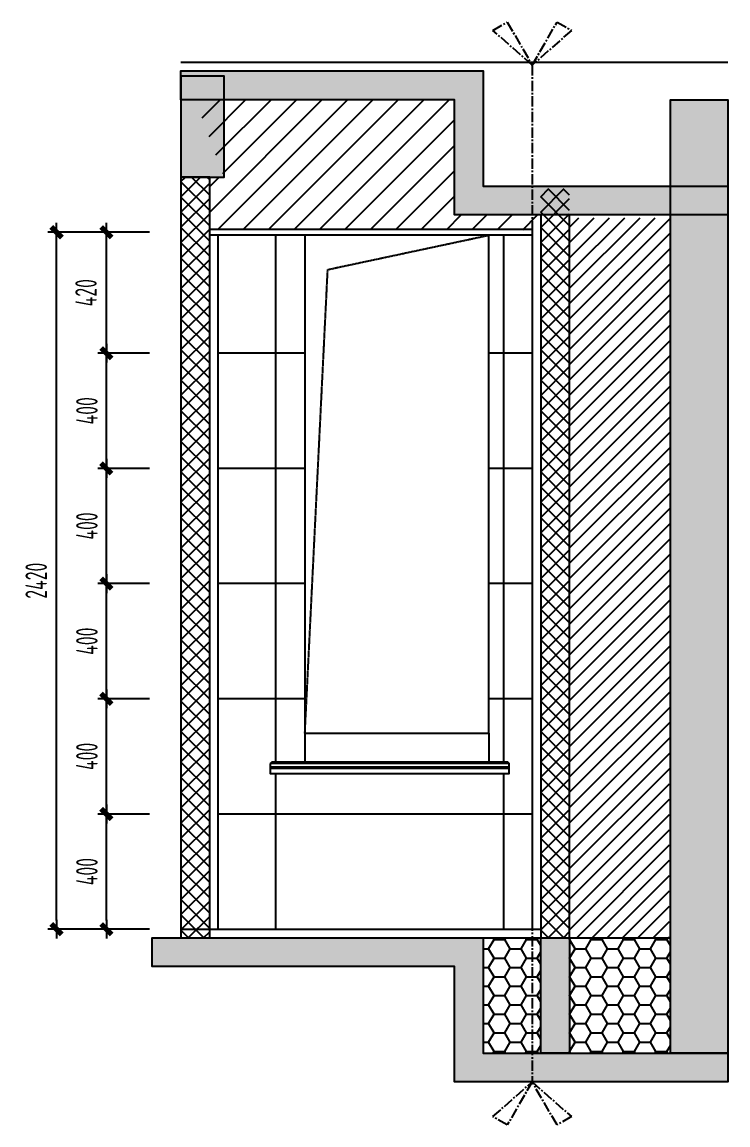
# Model space of a CAD drawing. Header units: inches. Extents: x 96003 to 270950, y -80202 to 65998.
# Drawn here: x 258787 to 261239, y 62073 to 65903 of the extents above; entities that cross this region are included whole.
import ezdxf

# ---------------------------------------------------------------- set-up
doc = ezdxf.new("R2010")
doc.units = ezdxf.units.IN
doc.header["$LTSCALE"] = 10
doc.header["$MEASUREMENT"] = 0
doc.linetypes.add('CENTER2', pattern=[1.125, 0.75, -0.125, 0.125, -0.125])
doc.linetypes.add('DASH', pattern=[0.35, 0.25, -0.1])
for name, color, linetype in [('01', 200, 'Continuous'), ('05', 12, 'Continuous'), ('EL-03', 3, 'Continuous'), ('EL-1', 1, 'Continuous'), ('EL-136', 136, 'Continuous'), ('EL-BHATCH-250', 250, 'Continuous'), ('FC-地面造型', 136, 'Continuous'), ('FF-FINISH【完成面】', 20, 'Continuous'), ('SBEI', 1, 'Continuous')]:
    doc.layers.add(name, color=color, linetype=linetype)
doc.styles.add('CCD_DIM', font='archs.shx', dxfattribs={"width": 0.7})
doc.dimstyles.new('1.30', dxfattribs={"dimscale": 30, "dimtxt": 2.5, "dimasz": 1, "dimexe": 1, "dimexo": 1.5, "dimgap": 1, "dimtad": 1, "dimdec": 0, "dimrnd": 5, "dimdsep": 46, "dimtxsty": 'CCD_DIM', "dimblk": 'CCD_Dimension_Tick', "dimcen": 1, "dimclrd": 44, "dimclre": 44, "dimclrt": 2, "dimadec": 0, "dimazin": 2, "dimtfac": 1, "dimtdec": 0, "dimtix": 1, "dimtmove": 2, "dimatfit": 3, "dimldrblk": 'CCD_Dimension_Tick', "dimfxl": 5, "dimfxlon": 1, "dimtolj": 1, "dimarcsym": 0})

# ---------------------------------------------------------------- blocks, each defined once
blk = doc.blocks.new('CCD_Dimension_Tick')
at = {"color": 0, "linetype": 'ByBlock'}
for p, q in [((-1.09, 0), (0, 0)), ((0, 0), (1.09, 0))]:
    blk.add_line(p, q, dxfattribs=at)
at = {"color": 0, "linetype": 'Continuous', "const_width": 0.608}
blk.add_lwpolyline([(-0.61, -0.61), (0.61, 0.61)], dxfattribs=at)
blk = doc.blocks.new('*D615')
at = {"layer": 'Defpoints', "color": 0, "linetype": 'ByBlock', "transparency": 16777216}
for p in [(259080, 63153.1), (259674, 63153.1, 0), (259674, 62753.1, 0)]:
    blk.add_point(p, dxfattribs=at)
at = {"layer": 'FF-FINISH【完成面】', "color": 44, "linetype": 'ByBlock', "lineweight": -2, "transparency": 16777216}
for p, q in [((259230, 63153.1), (259050, 63153.1)), ((259080, 62783.1), (259080, 63123.1)), ((259230, 62753.1), (259050, 62753.1))]:
    blk.add_line(p, q, dxfattribs=at)
at = {"layer": 'FF-FINISH【完成面】', "color": 44, "linetype": 'ByBlock', "lineweight": -2, "transparency": 16777216, "xscale": 30, "yscale": 30, "zscale": 30}
for p, rotation in [((259080, 63153.1), 90), ((259080, 62753.1), 270)]:
    blk.add_blockref('CCD_Dimension_Tick', p, dxfattribs=dict(at, rotation=rotation))
at = {"layer": 'FF-FINISH【完成面】', "color": 2, "linetype": 'ByBlock', "transparency": 16777216, "insert": (259012.5, 62953.1), "char_height": 75, "attachment_point": 5, "rotation": 90, "style": 'CCD_DIM'}
blk.add_mtext('\\A1;400', dxfattribs=at)
blk = doc.blocks.new('*D616')
at = {"layer": 'Defpoints', "color": 0, "linetype": 'ByBlock', "transparency": 16777216}
for p in [(259080, 63553.1), (259654.1, 63553.1), (259674, 63153.1, 0)]:
    blk.add_point(p, dxfattribs=at)
at = {"layer": 'FF-FINISH【完成面】', "color": 44, "linetype": 'ByBlock', "lineweight": -2, "transparency": 16777216}
for p, q in [((259230, 63553.1), (259050, 63553.1)), ((259080, 63183.1), (259080, 63523.1)), ((259230, 63153.1), (259050, 63153.1))]:
    blk.add_line(p, q, dxfattribs=at)
at = {"layer": 'FF-FINISH【完成面】', "color": 44, "linetype": 'ByBlock', "lineweight": -2, "transparency": 16777216, "xscale": 30, "yscale": 30, "zscale": 30}
for p, rotation in [((259080, 63553.1), 90), ((259080, 63153.1), 270)]:
    blk.add_blockref('CCD_Dimension_Tick', p, dxfattribs=dict(at, rotation=rotation))
at = {"layer": 'FF-FINISH【完成面】', "color": 2, "linetype": 'ByBlock', "transparency": 16777216, "insert": (259012.5, 63353.1), "char_height": 75, "attachment_point": 5, "rotation": 90, "style": 'CCD_DIM'}
blk.add_mtext('\\A1;400', dxfattribs=at)
blk = doc.blocks.new('*D617')
at = {"layer": 'Defpoints', "color": 0, "linetype": 'ByBlock', "transparency": 16777216}
for p in [(259080, 63953.1), (259654.1, 63953.1), (259654.1, 63553.1)]:
    blk.add_point(p, dxfattribs=at)
at = {"layer": 'FF-FINISH【完成面】', "color": 44, "linetype": 'ByBlock', "lineweight": -2, "transparency": 16777216}
for p, q in [((259230, 63953.1), (259050, 63953.1)), ((259080, 63583.1), (259080, 63923.1)), ((259230, 63553.1), (259050, 63553.1))]:
    blk.add_line(p, q, dxfattribs=at)
at = {"layer": 'FF-FINISH【完成面】', "color": 44, "linetype": 'ByBlock', "lineweight": -2, "transparency": 16777216, "xscale": 30, "yscale": 30, "zscale": 30}
for p, rotation in [((259080, 63953.1), 90), ((259080, 63553.1), 270)]:
    blk.add_blockref('CCD_Dimension_Tick', p, dxfattribs=dict(at, rotation=rotation))
at = {"layer": 'FF-FINISH【完成面】', "color": 2, "linetype": 'ByBlock', "transparency": 16777216, "insert": (259012.5, 63753.1), "char_height": 75, "attachment_point": 5, "rotation": 90, "style": 'CCD_DIM'}
blk.add_mtext('\\A1;400', dxfattribs=at)
blk = doc.blocks.new('*D618')
at = {"layer": 'Defpoints', "color": 0, "linetype": 'ByBlock', "transparency": 16777216}
for p in [(259080, 64353.1), (259654.1, 64353.1), (259654.1, 63953.1)]:
    blk.add_point(p, dxfattribs=at)
at = {"layer": 'FF-FINISH【完成面】', "color": 44, "linetype": 'ByBlock', "lineweight": -2, "transparency": 16777216}
for p, q in [((259230, 64353.1), (259050, 64353.1)), ((259080, 63983.1), (259080, 64323.1)), ((259230, 63953.1), (259050, 63953.1))]:
    blk.add_line(p, q, dxfattribs=at)
at = {"layer": 'FF-FINISH【完成面】', "color": 44, "linetype": 'ByBlock', "lineweight": -2, "transparency": 16777216, "xscale": 30, "yscale": 30, "zscale": 30}
for p, rotation in [((259080, 64353.1), 90), ((259080, 63953.1), 270)]:
    blk.add_blockref('CCD_Dimension_Tick', p, dxfattribs=dict(at, rotation=rotation))
at = {"layer": 'FF-FINISH【完成面】', "color": 2, "linetype": 'ByBlock', "transparency": 16777216, "insert": (259012.5, 64153.1), "char_height": 75, "attachment_point": 5, "rotation": 90, "style": 'CCD_DIM'}
blk.add_mtext('\\A1;400', dxfattribs=at)
blk = doc.blocks.new('*D619')
at = {"layer": 'Defpoints', "color": 0, "linetype": 'ByBlock', "transparency": 16777216}
for p in [(259080, 64753.1), (259619.2, 64753.1), (259654.1, 64353.1)]:
    blk.add_point(p, dxfattribs=at)
at = {"layer": 'FF-FINISH【完成面】', "color": 44, "linetype": 'ByBlock', "lineweight": -2, "transparency": 16777216}
for p, q in [((259230, 64753.1), (259050, 64753.1)), ((259080, 64383.1), (259080, 64723.1)), ((259230, 64353.1), (259050, 64353.1))]:
    blk.add_line(p, q, dxfattribs=at)
at = {"layer": 'FF-FINISH【完成面】', "color": 44, "linetype": 'ByBlock', "lineweight": -2, "transparency": 16777216, "xscale": 30, "yscale": 30, "zscale": 30}
for p, rotation in [((259080, 64753.1), 90), ((259080, 64353.1), 270)]:
    blk.add_blockref('CCD_Dimension_Tick', p, dxfattribs=dict(at, rotation=rotation))
at = {"layer": 'FF-FINISH【完成面】', "color": 2, "linetype": 'ByBlock', "transparency": 16777216, "insert": (259012.5, 64553.1), "char_height": 75, "attachment_point": 5, "rotation": 90, "style": 'CCD_DIM'}
blk.add_mtext('\\A1;400', dxfattribs=at)
blk = doc.blocks.new('*D620')
at = {"layer": 'Defpoints', "color": 0, "linetype": 'ByBlock', "transparency": 16777216}
for p in [(259080, 65173.1), (259619.2, 65173.1, 0), (259619.2, 64753.1)]:
    blk.add_point(p, dxfattribs=at)
at = {"layer": 'FF-FINISH【完成面】', "color": 44, "linetype": 'ByBlock', "lineweight": -2, "transparency": 16777216}
for p, q in [((259230, 65173.1), (259050, 65173.1)), ((259080, 64783.1), (259080, 65143.1)), ((259230, 64753.1), (259050, 64753.1))]:
    blk.add_line(p, q, dxfattribs=at)
at = {"layer": 'FF-FINISH【完成面】', "color": 44, "linetype": 'ByBlock', "lineweight": -2, "transparency": 16777216, "xscale": 30, "yscale": 30, "zscale": 30}
for p, rotation in [((259080, 65173.1), 90), ((259080, 64753.1), 270)]:
    blk.add_blockref('CCD_Dimension_Tick', p, dxfattribs=dict(at, rotation=rotation))
at = {"layer": 'FF-FINISH【完成面】', "color": 2, "linetype": 'ByBlock', "transparency": 16777216, "insert": (259009.4, 64963.1), "char_height": 75, "attachment_point": 5, "rotation": 90, "style": 'CCD_DIM'}
blk.add_mtext('\\A1;420', dxfattribs=at)
blk = doc.blocks.new('*D621')
at = {"layer": 'Defpoints', "color": 0, "linetype": 'ByBlock', "transparency": 16777216}
for p in [(258907, 65173.1), (259230, 65173.1), (259230, 62753.1)]:
    blk.add_point(p, dxfattribs=at)
at = {"layer": 'FF-FINISH【完成面】', "color": 44, "linetype": 'ByBlock', "lineweight": -2, "transparency": 16777216}
for p, q in [((259057, 65173.1), (258877, 65173.1)), ((258907, 62783.1), (258907, 65143.1)), ((259057, 62753.1), (258877, 62753.1))]:
    blk.add_line(p, q, dxfattribs=at)
at = {"layer": 'FF-FINISH【完成面】', "color": 44, "linetype": 'ByBlock', "lineweight": -2, "transparency": 16777216, "xscale": 30, "yscale": 30, "zscale": 30}
for p, rotation in [((258907, 65173.1), 90), ((258907, 62753.1), 270)]:
    blk.add_blockref('CCD_Dimension_Tick', p, dxfattribs=dict(at, rotation=rotation))
at = {"layer": 'FF-FINISH【完成面】', "color": 2, "linetype": 'ByBlock', "transparency": 16777216, "insert": (258836.4, 63963.1), "char_height": 75, "attachment_point": 5, "rotation": 90, "style": 'CCD_DIM'}
blk.add_mtext('\\A1;2420', dxfattribs=at)
blk = doc.blocks.new('*U467')
at = {"layer": 'EL-1', "linetype": 'CENTER2', "ltscale": 5}
blk.add_lwpolyline([(-45, 2342.8), (-187, 2468.7), (-135, 2498.7), (-45, 2342.8), (45, 2498.7), (97, 2468.7), (-45, 2342.8), (-45, -1334.5), (97, -1460.4), (45, -1490.4), (-45, -1334.5), (-135, -1490.4), (-187, -1460.4), (-45, -1334.5)], dxfattribs=at)

msp = doc.modelspace()

# ---------------------------------------------------------------- hatches: boundary and pattern name
h = msp.add_hatch(color=250)
h.dxf.hatch_style = 1
h.paths.add_polyline_path([(261239.3, 65333.3), (261239.3, 65233.3), (260289.2, 65233.3), (260289.2, 65633.3), (259339.2, 65633.3), (259339.2, 65733.3), (260389.2, 65733.3), (260389.2, 65333.3)])
h = msp.add_hatch(color=250)
h.dxf.hatch_style = 1
h.paths.add_polyline_path([(259339.2, 65364.8), (259489.2, 65364.8), (259489.2, 65714.8), (259339.2, 65714.8)])
h = msp.add_hatch()
h.set_pattern_fill('ANSI31', color=250, scale=500)
h.set_pattern_definition([(45, (131995.54, 199782.803), (-44.194174, 44.194174), [])])
h.paths.add_polyline_path([(260589.2, 65181.9), (260589.2, 65233.3), (260289.2, 65233.3), (260289.2, 65633.3), (259389.2, 65633.3), (259489.2, 65364.8), (259439, 65363.3), (259439, 65184.3)])
h = msp.add_hatch(color=250)
h.dxf.hatch_style = 1
h.paths.add_polyline_path([(261239.2, 62323.1), (261039.2, 62323.1), (261039.2, 65633.3), (261239.2, 65633.3)])
h = msp.add_hatch()
h.set_pattern_fill('ANSI37', color=250, scale=300, angle=-90)
h.set_pattern_definition([(315, (357688.385, 231952.062), (26.516504, 26.516504), []), (45, (357688.385, 231952.062), (-26.516504, 26.516504), [])])
h.paths.add_polyline_path([(259339, 62723.1), (259439, 62723.1), (259439, 65364.6), (259339.2, 65364.8)])
h = msp.add_hatch()
h.set_pattern_fill('ANSI37', color=250, scale=300, angle=-90)
h.set_pattern_definition([(315, (358938.538, 231952.062), (26.516504, 26.516504), []), (45, (358938.538, 231952.062), (-26.516504, 26.516504), [])])
h.paths.add_polyline_path([(260689.2, 65323.3), (260589.2, 65323.3), (260589.2, 62723.1), (260689.2, 62723.1)])
h = msp.add_hatch(color=250)
h.dxf.hatch_style = 1
h.paths.add_polyline_path([(261239.2, 62323.1), (261239.2, 62223.1), (260289, 62223.1), (260289, 62623.1), (259239, 62623.1), (259239, 62723.1), (260389, 62723.1), (260389, 62323.1)])
h = msp.add_hatch(color=250)
h.dxf.hatch_style = 1
h.paths.add_polyline_path([(260589.2, 62723.1), (260689.2, 62723.1), (260689.2, 62323.1), (260589.2, 62323.1)])
at = {"layer": 'FC-地面造型', "linetype": 'ByBlock'}
h = msp.add_hatch(dxfattribs=at)
h.set_pattern_fill('ANSI31', color=250, scale=300)
h.set_pattern_definition([(45, (132345.54, 190185.79), (-26.516504, 26.516504), [])])
h.paths.add_polyline_path([(261039.2, 65223.3), (260689.2, 65223.3), (260689.2, 62723.1), (261036.2, 62723.1)])
h = msp.add_hatch(dxfattribs=at)
h.set_pattern_fill('HONEY', color=250, scale=300)
h.set_pattern_definition([(0, (132345.54, 190185.79), (56.25, 32.4759526), [37.5, -75]), (120, (132345.54, 190185.79), (-56.25, 32.4759526), [37.5, -75]), (60, (132345.54, 190185.79), (1e-14, 64.951905), [-75, 37.5])])
h.paths.add_polyline_path([(260589.2, 62323.1), (260589.2, 62723.1), (260389, 62723.1), (260389, 62323.1)])
h.paths.add_polyline_path([(260689.2, 62723.1), (260689.2, 62323.1), (261039.2, 62323.1), (261039.2, 62723.1)])

# ---------------------------------------------------------------- linework, layer by layer
at = {"color": 5}
for p, q in [((259339.2, 65763.3), (261239.2, 65763.3, 0)), ((259339.2, 62753.1, 0), (260589.2, 62753.1, 0))]:
    msp.add_line(p, q, dxfattribs=at)
at = {"color": 5, "elevation": 0}
for points in [[(259339, 62723.1), (259439, 62723.1), (259439, 65364.6), (259339.2, 65364.8)], [(260689.2, 62723.1), (260689.2, 65233.3), (260589.2, 65233.3), (260589.2, 62723.1)]]:
    msp.add_lwpolyline(points, close=True, dxfattribs=at)
at = {"layer": '01', "elevation": 0}
for points in [[(261239.3, 65333.3), (261239.3, 65233.3), (260289.2, 65233.3), (260289.2, 65633.3), (259339.2, 65633.3), (259339.2, 65733.3), (260389.2, 65733.3), (260389.2, 65333.3)], [(259339.2, 65364.8), (259489.2, 65364.8), (259489.2, 65714.8), (259339.2, 65714.8)], [(261239.2, 62323.1), (261039.2, 62323.1), (261039.2, 65633.3), (261239.2, 65633.3)], [(261239.2, 62323.1), (261239.2, 62223.1), (260289, 62223.1), (260289, 62623.1), (259239, 62623.1), (259239, 62723.1), (260389, 62723.1), (260389, 62323.1)], [(260589.2, 62723.1), (260689.2, 62723.1), (260689.2, 62323.1), (260589.2, 62323.1)]]:
    msp.add_lwpolyline(points, close=True, dxfattribs=at)
at = {"layer": '05', "color": 136, "linetype": 'DASH', "elevation": 0}
msp.add_lwpolyline([(259769.8, 63433.3), (259849.2, 65043.6), (260409.2, 65163.1)], dxfattribs=at)
at = {"layer": 'FC-地面造型', "color": 1, "linetype": 'ByBlock'}
msp.add_line((260559.2, 65183.1, 0), (260559.2, 62753.1, 0), dxfattribs=at)
at = {"layer": 'FC-地面造型', "color": 20, "linetype": 'ByBlock'}
msp.add_line((259469, 62753.1), (259469, 65163.1), dxfattribs=at)
at = {"layer": 'FC-地面造型', "color": 136, "linetype": 'ByBlock'}
for p, q in [((259769.2, 64753.1, 0), (259469, 64753.1, 0)), ((260559.2, 64753.1, 0), (260409.2, 64753.1, 0)), ((259769.2, 64353.1, 0), (259469, 64353.1, 0)), ((260559.2, 64353.1, 0), (260409.2, 64353.1, 0)), ((259769.2, 63953.1, 0), (259469, 63953.1, 0)), ((260559.2, 63953.1, 0), (260409.2, 63953.1, 0)), ((259769.2, 63553.1, 0), (259469, 63553.1, 0)), ((260559.2, 63553.1, 0), (260409.2, 63553.1, 0)), ((259769.8, 63433.3, 0), (259769.8, 63333.3, 0)), ((260409.2, 63433.3, 0), (260409.2, 63333.3, 0)), ((259669.3, 62753.1, 0), (259669.3, 63293.3, 0)), ((260461.3, 62753.1, 0), (260461.3, 63293.3, 0)), ((260559.2, 63153.1, 0), (259469, 63153.1, 0)), ((260389, 62723.1, 0), (260689.2, 62723.1, 0)), ((260689.2, 62723.1, 0), (261036.2, 62723.1, 0))]:
    msp.add_line(p, q, dxfattribs=at)
at = {"layer": 'FC-地面造型', "color": 136, "linetype": 'ByBlock', "elevation": 0}
msp.add_lwpolyline([(259769.8, 63433.3), (260409.2, 63433.3), (260409.2, 65163.1), (259769.8, 65163.1)], close=True, dxfattribs=at)
at = {"layer": 'SBEI', "color": 136}
for p, q in [((260559.2, 65183.1, 0), (259439, 65183.1, 0)), ((260689.2, 65203.1, 0), (260689.2, 65203.1, 0))]:
    msp.add_line(p, q, dxfattribs=at)
at = {"layer": 'SBEI', "color": 3}
for p, q in [((260689.2, 65183.1, 0), (260689.2, 65183.1, 0)), ((260559.2, 65163.1, 0), (259439, 65163.1, 0))]:
    msp.add_line(p, q, dxfattribs=at)

# ---------------------------------------------------------------- block references
at = {"xscale": 0.96, "yscale": 0.96, "zscale": 0.96}
msp.add_blockref('*U467', (260602.4, 63504.2, 0), dxfattribs=at)

# ---------------------------------------------------------------- dimensions: what is measured, and where the dimension line sits
at = {"layer": 'FF-FINISH【完成面】', "linetype": 'ByBlock'}
for base, p1, p2, picture, middle in [((258907, 65173.1), (259230, 62753.1), (259230, 65173.1), '*D621', (258836.4, 63963.1)), ((259080, 65173.1), (259619.2, 64753.1), (259619.2, 65173.1, 0), '*D620', (259009.4, 64963.1)), ((259080, 64753.1), (259654.1, 64353.1), (259619.2, 64753.1), '*D619', (259012.5, 64553.1)), ((259080, 64353.1), (259654.1, 63953.1), (259654.1, 64353.1), '*D618', (259012.5, 64153.1)), ((259080, 63953.1), (259654.1, 63553.1), (259654.1, 63953.1), '*D617', (259012.5, 63753.1)), ((259080, 63553.1), (259674, 63153.1, 0), (259654.1, 63553.1), '*D616', (259012.5, 63353.1)), ((259080, 63153.1), (259674, 62753.1, 0), (259674, 63153.1, 0), '*D615', (259012.5, 62953.1))]:
    dim = msp.add_linear_dim(base=base, p1=p1, p2=p2, angle=90, dimstyle='1.30', dxfattribs=at)
    dim.commit()
    dim.dimension.update_dxf_attribs({"geometry": picture, "text_midpoint": middle})

# ---------------------------------------------------------------- next in the draw order: wipeouts: each hides what was drawn before it
msp.add_wipeout([(259649.3, 63328.3), (259649.3, 63293.3), (260479.3, 63293.3), (260479.3, 63333.3), (259654.3, 63333.3)]).translate(0, 0, 0).dxf.layer = 'EL-BHATCH-250'

# ---------------------------------------------------------------- next in the draw order: linework, layer by layer
at = {"layer": 'EL-03', "elevation": 0}
msp.add_lwpolyline([(259649.3, 63328.3), (259649.3, 63293.3), (260479.3, 63293.3), (260479.3, 63328.3), (260474.3, 63333.3), (259654.3, 63333.3), (259649.3, 63328.3)], close=True, dxfattribs=at)
at = {"layer": 'EL-136', "elevation": 0}
for points in [[(260479.3, 63328.3), (259649.3, 63328.3)], [(260479.3, 63315.8), (259649.3, 63315.8)], [(260479.3, 63310.8), (259649.3, 63310.8)]]:
    msp.add_lwpolyline(points, dxfattribs=at)
at = {"layer": 'FF-FINISH【完成面】', "color": 30, "linetype": 'ByBlock'}
for p, q in [((259669.3, 63333.3, 0), (259669.2, 65163.1, 0)), ((260459.3, 65163.1, 0), (260459.3, 63333.3, 0))]:
    msp.add_line(p, q, dxfattribs=at)

doc.saveas('drawing.dxf')
